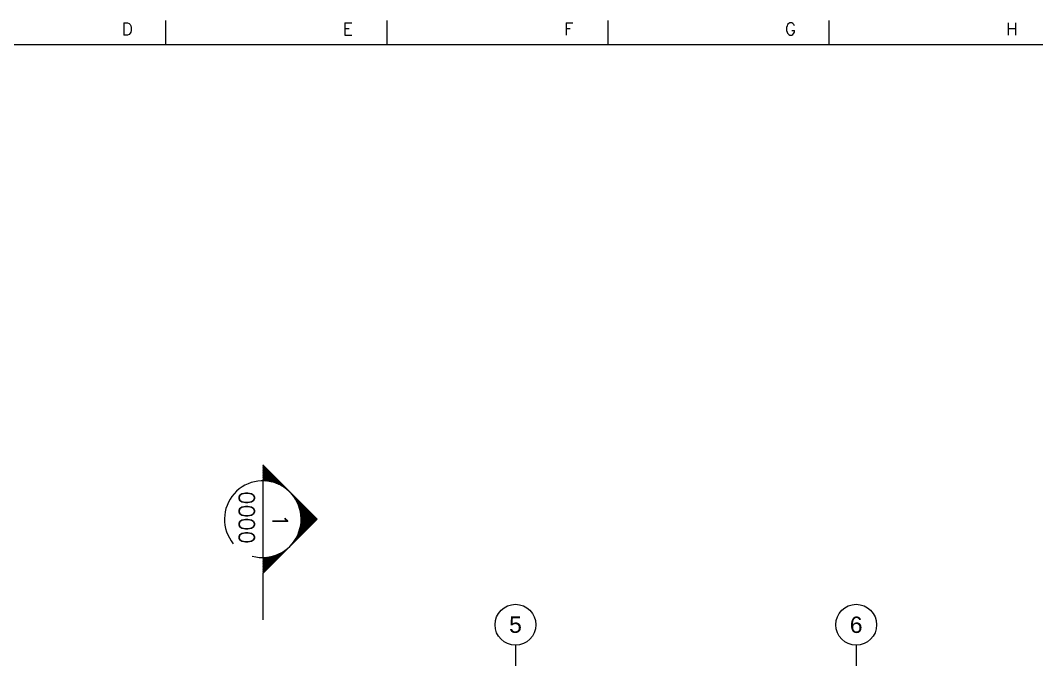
# Model space of a CAD drawing. Header units: millimetres. Extents: x 66027 to 360317, y -114806 to -64032.
# Drawn here: x 80530 to 98429, y -76017 to -64656 of the extents above; entities that cross this region are included whole.
import ezdxf
from ezdxf.enums import TextEntityAlignment as Align

# ---------------------------------------------------------------- set-up
doc = ezdxf.new("R2010")
doc.units = ezdxf.units.MM
doc.header["$LTSCALE"] = 140
doc.linetypes.add('D1', pattern=[15, 10, -1, 1, -1, 1, -1])
for name, color, linetype in [('1', 7, 'Continuous'), ('DIM', 1, 'Continuous'), ('MARK', 30, 'Continuous'), ('TAN-TIT', 30, 'Continuous'), ('TEXT', 3, 'Continuous')]:
    doc.layers.add(name, color=color, linetype=linetype)
doc.styles.add('Arial', font='arial.ttf')
doc.styles.add('COM', font='COMPLEX', dxfattribs={"height": 5})
doc.styles.add('GHS', font='romans.shx', dxfattribs={"width": 0.8, "bigfont": 'ghs.shx'})

# ---------------------------------------------------------------- blocks, each defined once
blk = doc.blocks.new('BORDER')
at = {"layer": 'TAN-TIT'}
for p, q in [((56891, 164680), (56891, 166122)), ((69870, 164680), (69870, 166122)), ((82848, 164680), (82848, 166122)), ((95827, 164680), (95827, 166122)), ((232823, 164680), (4977, 164680))]:
    blk.add_line(p, q, dxfattribs=at)
at = {"layer": 'TAN-TIT', "style": 'COM'}
for s, p in [('D', (54295, 165257)), ('E', (67274, 165257)), ('F', (80253, 165257)), ('G', (93231, 165257)), ('H', (106210, 165257))]:
    blk.add_text(s, height=721, dxfattribs=at).set_placement(p)
blk = doc.blocks.new('1000')
at = {"color": 0}
for p, q in [((760.37, 289.4), (765.04, 294.07)), ((760.88, 289.77), (765.11, 294)), ((761.25, 289.99), (765.18, 293.93)), ((761.56, 290.16), (765.25, 293.86)), ((761.84, 290.3), (765.32, 293.79)), ((762.09, 290.41), (765.39, 293.71)), ((762.33, 290.51), (765.46, 293.64)), ((762.55, 290.59), (765.53, 293.57)), ((762.76, 290.66), (765.6, 293.5)), ((762.96, 290.72), (765.67, 293.43)), ((763.15, 290.77), (765.75, 293.36)), ((763.34, 290.81), (765.82, 293.29)), ((763.52, 290.85), (765.89, 293.22)), ((763.69, 290.89), (765.96, 293.15)), ((763.86, 290.91), (766.03, 293.08)), ((764.03, 290.94), (766.1, 293.01)), ((764.19, 290.96), (766.17, 292.94)), ((764.35, 290.97), (766.24, 292.87)), ((764.5, 290.98), (766.31, 292.8)), ((764.65, 290.99), (766.38, 292.72)), ((764.8, 291), (766.45, 292.65)), ((764.94, 291), (766.52, 292.58)), ((765.08, 291), (766.59, 292.51)), ((765.22, 291), (766.66, 292.44)), ((765.36, 290.99), (766.74, 292.37)), ((765.49, 290.98), (766.81, 292.3)), ((765.62, 290.97), (766.88, 292.23)), ((765.75, 290.96), (766.95, 292.16)), ((765.88, 290.95), (767.02, 292.09)), ((766, 290.93), (767.09, 292.02)), ((766.13, 290.91), (767.16, 291.95)), ((766.25, 290.9), (767.23, 291.88)), ((766.37, 290.87), (767.3, 291.81)), ((766.49, 290.85), (767.37, 291.73)), ((766.61, 290.83), (767.44, 291.66)), ((766.72, 290.8), (767.51, 291.59)), ((766.83, 290.77), (767.58, 291.52)), ((766.95, 290.74), (767.65, 291.45)), ((767.06, 290.71), (767.73, 291.38)), ((767.17, 290.68), (767.8, 291.31)), ((767.27, 290.65), (767.87, 291.24)), ((767.38, 290.61), (767.94, 291.17)), ((767.49, 290.58), (768.01, 291.1)), ((767.59, 290.54), (768.08, 291.03)), ((767.69, 290.5), (768.15, 290.96)), ((767.79, 290.46), (768.22, 290.89)), ((767.89, 290.42), (768.29, 290.82)), ((767.99, 290.38), (768.36, 290.74)), ((768.09, 290.33), (768.43, 290.67)), ((768.19, 290.29), (768.5, 290.6)), ((768.28, 290.24), (768.57, 290.53)), ((768.38, 290.2), (768.64, 290.46)), ((768.47, 290.15), (768.72, 290.39)), ((768.56, 290.1), (768.79, 290.32)), ((768.66, 290.05), (768.86, 290.25)), ((768.75, 290), (768.93, 290.18)), ((768.84, 289.95), (769, 290.11)), ((768.92, 289.89), (769.07, 290.04)), ((769.01, 289.84), (769.14, 289.97)), ((769.1, 289.78), (769.21, 289.9)), ((769.18, 289.73), (769.28, 289.83)), ((769.27, 289.67), (769.35, 289.75)), ((769.35, 289.61), (769.42, 289.68)), ((769.43, 289.55), (769.49, 289.61)), ((769.51, 289.49), (769.56, 289.54)), ((769.59, 289.43), (769.63, 289.47)), ((769.67, 289.37), (769.71, 289.4)), ((769.75, 289.3), (769.78, 289.33)), ((769.83, 289.24), (769.85, 289.26)), ((769.9, 289.17), (769.92, 289.19)), ((769.98, 289.11), (769.99, 289.12)), ((770.05, 289.04), (770.06, 289.05)), ((770.55, 288.55), (770.55, 288.55)), ((770.61, 288.47), (770.62, 288.48)), ((770.68, 288.4), (770.7, 288.41)), ((754.47, 283.5), (759.1, 288.13)), ((754.61, 283.5), (758.73, 287.62)), ((754.75, 283.5), (758.51, 287.25)), ((754.89, 283.5), (758.34, 286.94)), ((755.04, 283.5), (758.2, 286.66)), ((755.18, 283.5), (758.09, 286.41)), ((770.75, 288.32), (770.77, 288.34)), ((770.81, 288.24), (770.84, 288.27)), ((770.87, 288.16), (770.91, 288.2)), ((770.94, 288.09), (770.98, 288.13)), ((771, 288), (771.05, 288.06)), ((771.06, 287.92), (771.12, 287.99)), ((771.12, 287.84), (771.19, 287.92)), ((771.17, 287.76), (771.26, 287.85)), ((771.23, 287.67), (771.33, 287.77)), ((771.29, 287.59), (771.4, 287.7)), ((771.34, 287.5), (771.47, 287.63)), ((771.4, 287.42), (771.54, 287.56)), ((771.45, 287.33), (771.61, 287.49)), ((771.5, 287.24), (771.69, 287.42)), ((771.55, 287.15), (771.76, 287.35)), ((771.6, 287.06), (771.83, 287.28)), ((771.65, 286.96), (771.9, 287.21)), ((771.7, 286.87), (771.97, 287.14)), ((771.75, 286.78), (772.04, 287.07)), ((771.79, 286.68), (772.11, 287)), ((771.84, 286.58), (772.18, 286.93)), ((771.88, 286.48), (772.25, 286.86)), ((771.92, 286.39), (772.32, 286.78)), ((771.96, 286.29), (772.39, 286.71)), ((772, 286.18), (772.46, 286.64)), ((772.04, 286.08), (772.53, 286.57)), ((772.08, 285.98), (772.6, 286.5)), ((772.12, 285.87), (772.68, 286.43)), ((755.32, 283.5), (757.99, 286.17)), ((755.46, 283.5), (757.91, 285.95)), ((755.6, 283.5), (757.84, 285.74)), ((755.74, 283.5), (757.78, 285.54)), ((755.88, 283.5), (757.73, 285.35)), ((756.03, 283.5), (757.69, 285.16)), ((756.17, 283.5), (757.65, 284.98)), ((756.31, 283.5), (757.61, 284.81)), ((756.45, 283.5), (757.59, 284.64)), ((756.59, 283.5), (757.56, 284.47)), ((772.15, 285.76), (772.75, 286.36)), ((772.18, 285.66), (772.82, 286.29)), ((772.22, 285.55), (772.89, 286.22)), ((772.25, 285.44), (772.96, 286.15)), ((772.27, 285.32), (773.03, 286.08)), ((772.3, 285.21), (773.1, 286.01)), ((772.33, 285.09), (773.17, 285.94)), ((772.35, 284.98), (773.24, 285.87)), ((772.38, 284.86), (773.31, 285.79)), ((772.4, 284.74), (773.38, 285.72)), ((772.42, 284.62), (773.45, 285.65)), ((772.43, 284.49), (773.52, 285.58)), ((772.45, 284.37), (773.59, 285.51)), ((772.46, 284.24), (773.67, 285.44)), ((772.48, 284.11), (773.74, 285.37)), ((772.48, 283.98), (773.81, 285.3)), ((772.49, 283.84), (773.88, 285.23)), ((772.5, 283.71), (773.95, 285.16)), ((772.5, 283.57), (774.02, 285.09)), ((772.57, 283.5), (774.09, 285.02)), ((772.71, 283.5), (774.16, 284.95)), ((772.86, 283.5), (774.23, 284.88)), ((773, 283.5), (774.3, 284.8)), ((773.14, 283.5), (774.37, 284.73)), ((773.28, 283.5), (774.44, 284.66)), ((773.42, 283.5), (774.51, 284.59)), ((773.56, 283.5), (774.58, 284.52)), ((773.7, 283.5), (774.66, 284.45)), ((756.73, 283.5), (757.54, 284.31)), ((756.87, 283.5), (757.53, 284.15)), ((757.02, 283.5), (757.52, 284)), ((757.16, 283.5), (757.51, 283.85)), ((757.3, 283.5), (757.5, 283.7)), ((757.44, 283.5), (757.5, 283.56)), ((773.85, 283.5), (774.73, 284.38)), ((773.99, 283.5), (774.8, 284.31)), ((774.13, 283.5), (774.87, 284.24)), ((774.27, 283.5), (774.94, 284.17)), ((774.41, 283.5), (775.01, 284.1)), ((774.55, 283.5), (775.08, 284.03)), ((774.69, 283.5), (775.15, 283.96)), ((774.84, 283.5), (775.22, 283.89)), ((774.98, 283.5), (775.29, 283.81)), ((775.12, 283.5), (775.36, 283.74)), ((775.26, 283.5), (775.43, 283.67)), ((775.4, 283.5), (775.5, 283.6)), ((775.54, 283.5), (775.57, 283.53))]:
    blk.add_line(p, q, dxfattribs=at)

msp = doc.modelspace()

# ---------------------------------------------------------------- linework, layer by layer
at = {"layer": 'DIM'}
for p, q in [((89250.3, -75657.2), (89250.3, -76017.2)), ((95250.3, -75657.2), (95250.3, -76017.2))]:
    msp.add_line(p, q, dxfattribs=at)
for centre in [(89250.3, -75297.2), (95250.3, -75297.2)]:
    msp.add_circle(centre, 360, dxfattribs=at)
at = {"layer": 'MARK', "color": 7}
for p, q in [((84800.3, -72483.6), (85754.9, -73438.2)), ((84800.3, -72763.2), (84800.3, -74113.2)), ((85754.9, -73438.2), (84800.3, -74392.8))]:
    msp.add_line(p, q, dxfattribs=at)
at = {"layer": 'MARK', "color": 7, "linetype": 'D1'}
msp.add_line((84800.3, -74392.8), (84800.3, -75210.9), dxfattribs=at)
at = {"layer": 'MARK', "color": 7}
msp.add_arc((84800.3, -73438.2), 675, 254.11309, 219.73733, dxfattribs=at)

# ---------------------------------------------------------------- block references
at = {"layer": '1', "xscale": 0.3, "yscale": 0.3, "zscale": 0.3}
msp.add_blockref('BORDER', (66027.4, -114492.2), dxfattribs=at)
at = {"layer": 'MARK', "color": 7, "extrusion": (0, 0, -1), "xscale": -89.99999999999999, "yscale": 89.99999999999999, "zscale": -89.99999999999999, "rotation": 90}
msp.add_blockref('1000', (-59285.3, -4588.2), dxfattribs=at)

# ---------------------------------------------------------------- texts
at = {"layer": 'DIM', "color": 7, "style": 'GHS'}
msp.add_attdef('0000', (84381.4, -72948.2), '753-001', height=270, rotation=270, dxfattribs=at)
msp.add_attdef('1', text='1', height=270, rotation=270, dxfattribs=at).set_placement((85106.2, -73463.9), align=Align.MIDDLE)
at = {"layer": 'TEXT', "color": 3, "linetype": 'Continuous', "style": 'Arial'}
for s, p in [('5', (89250.3, -75297.2)), ('6', (95250.3, -75297.2))]:
    msp.add_text(s, height=288, dxfattribs=at).set_placement(p, align=Align.MIDDLE)

doc.saveas('drawing.dxf')
